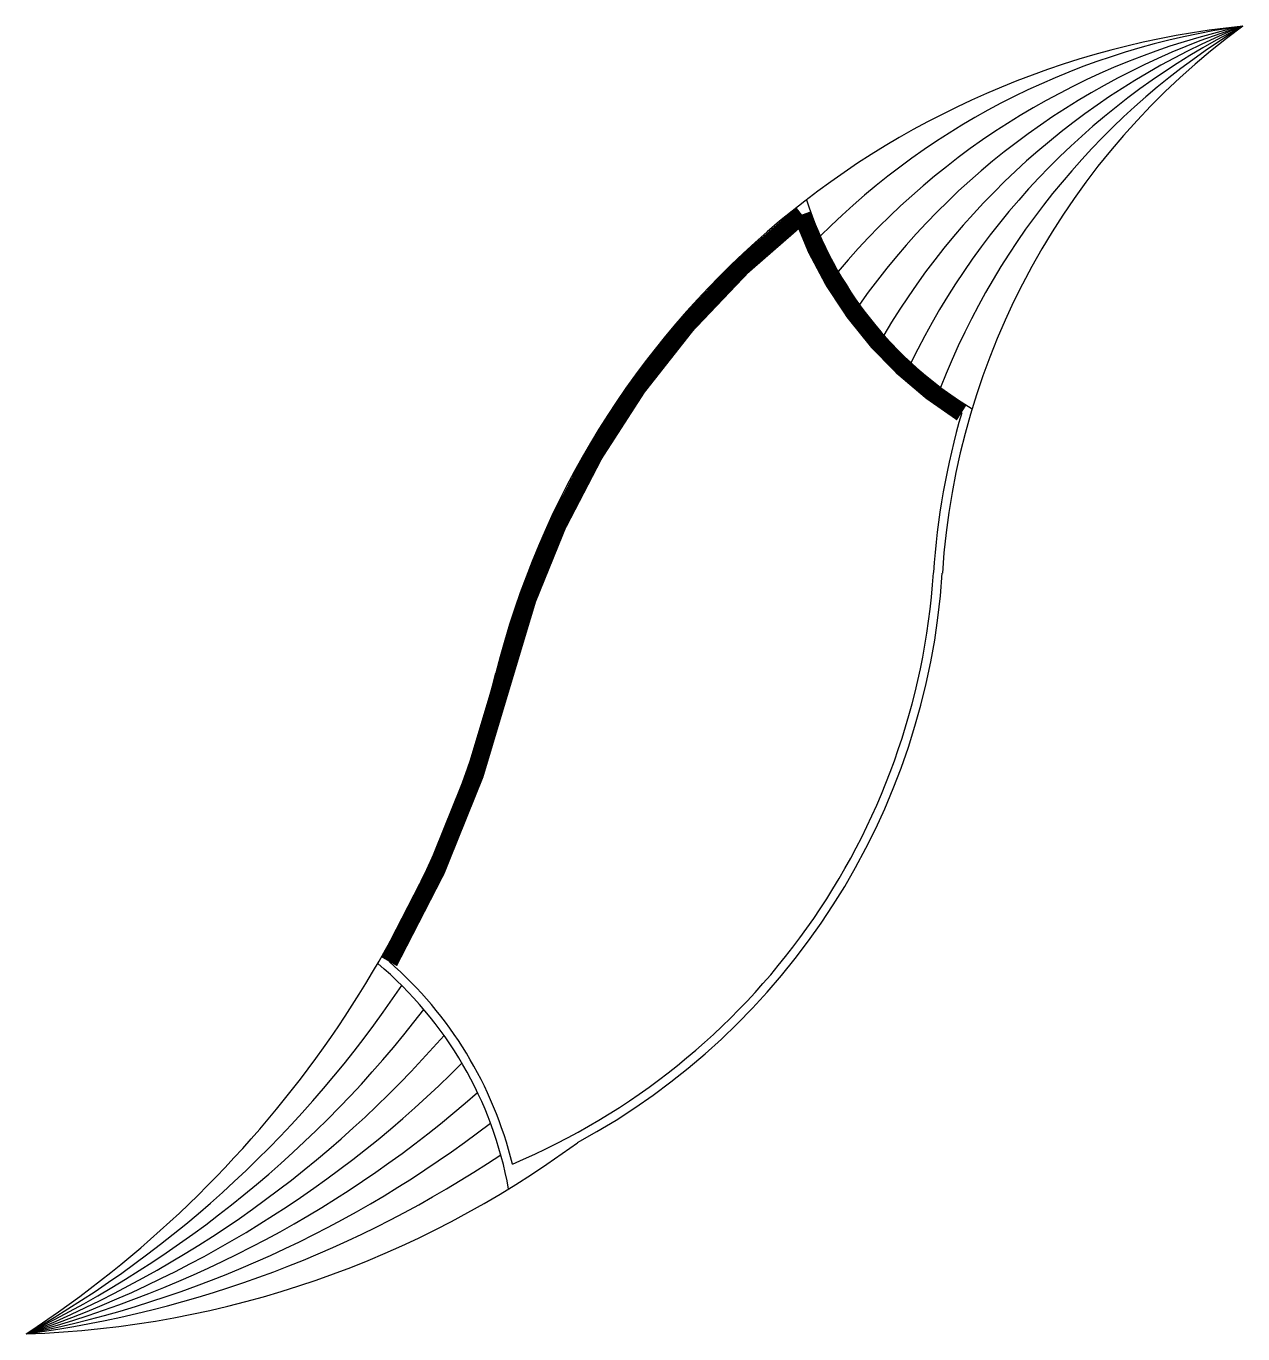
# Model space of a CAD drawing. Header units: metres. Extents: x 0.06 to 2.47, y 0.2 to 2.79.
import ezdxf

# ---------------------------------------------------------------- set-up
doc = ezdxf.new("R2010")
doc.units = ezdxf.units.M

msp = doc.modelspace()

# ---------------------------------------------------------------- linework, layer by layer
at = {"const_width": 0.036}
msp.add_lwpolyline([(0.7814, 0.938, 0.069163), (1.01, 1.5053, -0.165486), (1.5995, 2.419, 0.167001), (1.9159, 2.026)], format="xyb", dxfattribs=at)
for centre, radius, start, end in [((2.6473, 1.096), 1.7053, 95.8671, 165.9629), ((2.6712, 1.3433), 1.4625, 97.7895, 135.076), ((2.7902, 1.3646), 1.4625, 102.5263, 139.9273), ((2.907, 1.3957), 1.4625, 107.2632, 144.7146), ((3.0209, 1.4363), 1.4625, 112, 149.4385), ((3.131, 1.4862), 1.4625, 116.7369, 154.1004), ((3.2366, 1.545), 1.4625, 121.4737, 158.7024), ((3.337, 1.6123), 1.4625, 126.2105, 176.2507), ((2.3297, 2.6829), 0.7588, 198.0256, 238.791), ((3.337, 1.6123), 1.4801, 163.7698, 176.2507), ((0.4938, 1.7986), 1.3692, 292.8544, 356.2507), ((0.4938, 1.7986), 1.3867, 298.4453, 356.2507), ((-1.1451, 2.0441), 2.2038, 303.2157, 345.9629), ((0.2714, 0.3527), 0.7588, 10.2307, 50.0273), ((0.2714, 0.3527), 0.7764, 13.7277, 48.9359), ((-1.0244, 2.1177), 2.2038, 299.5422, 326.1727), ((-0.8994, 2.1834), 2.2038, 295.8687, 322.5504), ((-0.7703, 2.2409), 2.2038, 292.1953, 318.8907), ((-0.6379, 2.2901), 2.2038, 288.5218, 315.1927), ((-0.5026, 2.3306), 2.2038, 284.8483, 311.4562), ((-0.3649, 2.3624), 2.2038, 281.1749, 307.6809), ((-0.001, 2.1462), 1.9468, 271.861, 306.4033), ((-0.2255, 2.3853), 2.2038, 277.5014, 303.8671)]:
    msp.add_arc(centre, radius, start, end)

doc.saveas('drawing.dxf')
